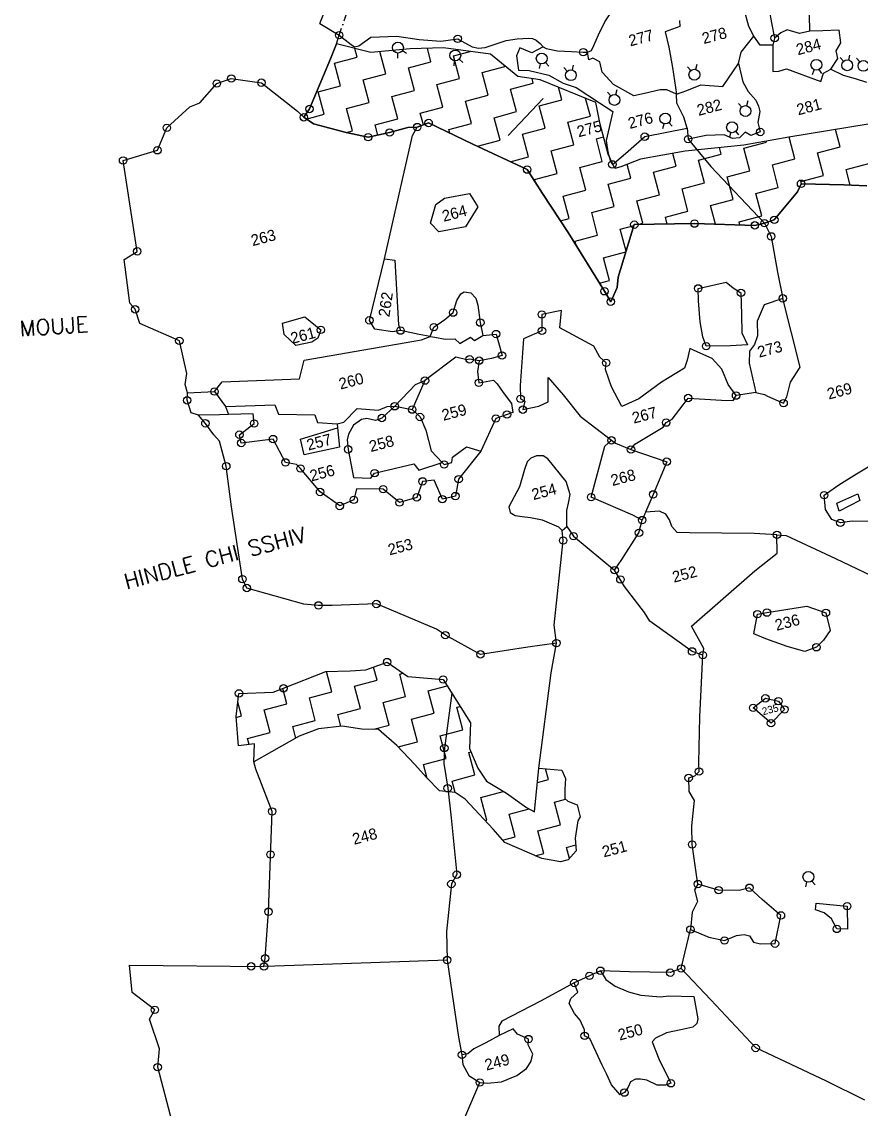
# Model space of a CAD drawing. Header units: metres. Extents: x 330937 to 336084, y 1797906 to 1802493.
# Drawn here: x 330937 to 332358, y 1799053 to 1800894 of the extents above; entities that cross this region are included whole.
import ezdxf
from ezdxf.enums import TextEntityAlignment as Align

# ---------------------------------------------------------------- set-up
doc = ezdxf.new("R2010")
doc.units = ezdxf.units.M
doc.header["$MEASUREMENT"] = 0
doc.linetypes.add('DASHDOT', pattern=[25.4, 12.7, -6.35, 0, -6.35])
for name, color, linetype in [('OFF', 1, 'Continuous'), ('POLY_HATCH', 12, 'Continuous'), ('POLY_PARCEL', 6, 'Continuous'), ('POLY_WATER', 4, 'Continuous'), ('SYM_ABADI', 1, 'Continuous'), ('SYM_ARROW', 1, 'Continuous'), ('TEXT_MAPOUT', 7, 'Continuous'), ('TEXT_PARCEL', 7, 'Continuous'), ('V_BOUND_LINE', 7, 'Continuous'), ('V_BOUND_STREAM_LINE', 7, 'DASHDOT')]:
    doc.layers.add(name, color=color, linetype=linetype)
doc.styles.get("Standard").update_dxf_attribs({"font": 'simplex.shx'})
doc.styles.add('TEXT_MAP', font='', dxfattribs={"height": 0.4})
doc.styles.get('TEXT_MAP').set_extended_font_data('Kruti Dev 050')

msp = doc.modelspace()

# ---------------------------------------------------------------- linework, layer by layer
for p, q in [((331573.6, 1800832.3), (331573.6, 1800840.7)), ((331588, 1800839.9), (331581.1, 1800844.7)), ((332337.7, 1800837.1), (332335.9, 1800828.9)), ((331668.5, 1800819.1), (331669.4, 1800827.4)), ((331683.6, 1800824.8), (331677.3, 1800830.4)), ((331813, 1800814.3), (331814.9, 1800822.5)), ((331828.7, 1800818.4), (331823, 1800824.6)), ((331870.1, 1800820.3), (331868.2, 1800812.1)), ((332063.4, 1800817.2), (332069.1, 1800811)), ((332079.1, 1800821.3), (332077.2, 1800813.1)), ((332322.1, 1800833), (332327.7, 1800826.8)), ((332349.5, 1800832), (332355.2, 1800825.8)), ((331854.4, 1800816.2), (331860.1, 1800810)), ((332274.9, 1800804.6), (332278.1, 1800812.4)), ((332291, 1800805.9), (332286.6, 1800813)), ((331928.2, 1800774.3), (331933.8, 1800768.1)), ((331943.8, 1800778.4), (331942, 1800770.2)), ((332149.9, 1800755.5), (332155.5, 1800749.3)), ((332165.5, 1800759.7), (332163.7, 1800751.5)), ((332022.1, 1800712.7), (332023.9, 1800720.9)), ((332037.7, 1800716.8), (332032.1, 1800723)), ((332135.1, 1800697.9), (332136.9, 1800706.1)), ((332150.7, 1800702.1), (332145.1, 1800708.3)), ((332263.7, 1799429), (332265.8, 1799437.1)), ((332279.5, 1799432.6), (332274, 1799439))]:
    msp.add_line(p, q)
for centre, radius in [((331474, 1800871), 6.28), ((332211.1, 1800866), 6.28), ((331573.5, 1800849.9), 9.19), ((331674.7, 1800864.9), 6.28), ((331670.5, 1800836.6), 9.19), ((331816.9, 1800831.4), 9.19), ((331887.2, 1800842.2), 6.28), ((332281.7, 1800820.8), 9.19), ((332333.9, 1800820), 9.19), ((332361.4, 1800819), 9.19), ((331291.5, 1800797.5), 6.28), ((331866.2, 1800803.2), 9.19), ((332075.2, 1800804.1), 9.19), ((331266.9, 1800789.2), 6.28), ((331342.5, 1800790.5), 6.28), ((331940, 1800761.3), 9.19), ((331423.8, 1800746), 6.28), ((332161.7, 1800742.5), 9.19), ((331414.2, 1800731.9), 6.28), ((331625.4, 1800722.3), 6.28), ((332025.9, 1800729.8), 9.19), ((332138.9, 1800715.1), 9.19), ((331182.3, 1800714.2), 6.28), ((331559.5, 1800706.1), 6.28), ((331606.2, 1800715.4), 6.28), ((332186.7, 1800707.1), 6.28), ((331523.2, 1800698.2), 6.28), ((331991.2, 1800699.2), 6.28), ((332064.6, 1800695), 6.28), ((331166.5, 1800676.1), 6.28), ((331108.3, 1800658.9), 6.28), ((331936.4, 1800652.2), 6.28), ((331792.2, 1800643.4), 6.28), ((332255.8, 1800619.5), 6.28), ((332194, 1800552.8), 6.28), ((332210.5, 1800558.3), 6.28), ((331973.6, 1800550.2), 6.28), ((332075.4, 1800552), 6.28), ((332177.6, 1800549), 6.28), ((332205.3, 1800530.3), 6.28), ((331132.3, 1800505), 6.28), ((332081.6, 1800442.3), 6.28), ((331923, 1800437.4), 6.28), ((332154.1, 1800434.8), 6.28), ((332224.8, 1800425.4), 6.28), ((331128.8, 1800406.9), 6.28), ((331933.7, 1800419.8), 6.28), ((331525.2, 1800388.2), 6.28), ((331666.9, 1800401.3), 6.28), ((331817.1, 1800398.1), 6.28), ((331443.1, 1800372), 6.28), ((331577.9, 1800370.8), 6.28), ((331634.4, 1800376.7), 6.28), ((331712.9, 1800384.4), 6.28), ((331817.3, 1800370.5), 6.28), ((331203.6, 1800353.6), 6.28), ((331739.6, 1800365), 6.28), ((332095.3, 1800344.4), 6.28), ((331694.8, 1800322.2), 6.28), ((331711, 1800319.9), 6.28), ((331749.7, 1800328.7), 6.28), ((331926, 1800316.3), 6.28), ((331619.3, 1800286.2), 6.28), ((331710.4, 1800282.5), 6.28), ((331263, 1800267.6), 6.28), ((332145.8, 1800260.8), 6.28), ((331216.9, 1800252.8), 6.28), ((331568.1, 1800242.7), 6.28), ((331781.1, 1800255.4), 6.28), ((332064.8, 1800256.7), 6.28), ((332226.2, 1800248.1), 6.28), ((331546.2, 1800222.8), 6.28), ((331597.6, 1800237.1), 6.28), ((331610.9, 1800224.6), 6.28), ((331739.1, 1800222), 6.28), ((331758.1, 1800228.8), 6.28), ((331784.9, 1800237), 6.28), ((331247.7, 1800213.8), 6.28), ((331330.2, 1800213.5), 6.28), ((332027.6, 1800215.1), 6.28), ((331305.2, 1800194.6), 6.28), ((331362.2, 1800187.2), 6.28), ((331934.9, 1800185.1), 6.28), ((331308.4, 1800180.5), 6.28), ((331489.2, 1800169.8), 6.28), ((331967.9, 1800169.6), 6.28), ((331383.2, 1800147.7), 6.28), ((332028.5, 1800148.9), 6.28), ((331283, 1800141.2), 6.28), ((331408.7, 1800137.4), 6.28), ((331534, 1800129.5), 6.28), ((331651.7, 1800144.2), 6.28), ((331615.2, 1800115.5), 6.28), ((331676.3, 1800119.2), 6.28), ((331441.7, 1800097.6), 6.28), ((331548.6, 1800102.4), 6.28), ((332005.4, 1800093.5), 6.28), ((332294.8, 1800092.2), 6.28), ((331475, 1800073.9), 6.28), ((331498.8, 1800084.2), 6.28), ((331576.1, 1800079.7), 6.28), ((331605.4, 1800088.5), 6.28), ((331648.7, 1800085.4), 6.28), ((331670.8, 1800090.7), 6.28), ((331900.6, 1800088.8), 6.28), ((331986.9, 1800050.1), 6.28), ((332322.3, 1800045.3), 6.28), ((331870.7, 1800022.8), 6.28), ((331981.5, 1800028.4), 6.28), ((332215, 1800025), 6.28), ((331853.1, 1800015.4), 6.28), ((331940.3, 1799965.3), 6.28), ((331310.3, 1799950), 6.28), ((331950, 1799949.4), 6.28), ((331317.8, 1799935), 6.28), ((331537.1, 1799908), 6.28), ((331439, 1799905.6), 6.28), ((332181.9, 1799890.7), 6.28), ((332198, 1799893.4), 6.28), ((332297.9, 1799892.9), 6.28), ((331653.8, 1799855.1), 6.28), ((331841.7, 1799841.8), 6.28), ((332281.7, 1799834.7), 6.28), ((331713.3, 1799822.7), 6.28), ((332071.3, 1799827.7), 6.28), ((332089.6, 1799821.3), 6.28), ((331555.2, 1799809.7), 6.28), ((331650.1, 1799780.1), 6.28), ((331379.8, 1799765.2), 6.28), ((331304.5, 1799756.6), 6.28), ((332195.4, 1799748.3), 6.28), ((332217.4, 1799743.4), 6.28), ((332174.8, 1799732.1), 6.28), ((332227.7, 1799729.5), 6.28), ((332204.9, 1799706.1), 6.28), ((331652.1, 1799664), 6.28), ((332065.6, 1799613.5), 6.28), ((332083.1, 1799624.3), 6.28), ((331657.7, 1799596), 6.28), ((331360.6, 1799556.8), 6.28), ((332071.5, 1799500.8), 6.28), ((331357.9, 1799483.9), 6.28), ((331673, 1799449.8), 6.28), ((332268.1, 1799446), 9.19), ((331663.9, 1799434), 6.28), ((332081.2, 1799433.8), 6.28), ((332116.3, 1799423.5), 6.28), ((332168.6, 1799427.6), 6.28), ((332333.9, 1799396.5), 6.28), ((331354.4, 1799387), 6.28), ((332221.7, 1799380.8), 6.28), ((332068.5, 1799356.8), 6.28), ((332316.4, 1799357.9), 6.28), ((332126.1, 1799338.2), 6.28), ((332211.7, 1799333), 6.28), ((331348.9, 1799308.1), 6.28), ((331656.8, 1799305.2), 6.28), ((331325.2, 1799294.5), 6.28), ((331346.8, 1799294.3), 6.28), ((331916.2, 1799287.1), 6.28), ((332034.4, 1799283.9), 6.28), ((332052.8, 1799291), 6.28), ((331872, 1799266.4), 6.28), ((331897.6, 1799278.5), 6.28), ((331162, 1799220.9), 6.28), ((331889.5, 1799176.8), 6.28), ((331794.4, 1799171.4), 6.28), ((332179, 1799156.3), 6.28), ((331681.9, 1799144.6), 6.28), ((331166.9, 1799123.9), 6.28), ((331712, 1799097.8), 6.28), ((331956.8, 1799080.8), 6.28), ((332035.5, 1799096.6), 6.28)]:
    msp.add_circle(centre, radius)
at = {"layer": 'OFF'}
msp.add_line((331441.6, 1800890.7), (331482.3, 1800994.5), dxfattribs=at)
at = {"layer": 'POLY_HATCH'}
for p, q in [((331469.7, 1800856.2), (331459.3, 1800831.2)), ((331527.8, 1800841.8), (331469.7, 1800856.2)), ((331594.2, 1800848.1), (331527.8, 1800841.8)), ((331650.5, 1800849.4), (331594.2, 1800848.1)), ((331730.4, 1800838.8), (331650.5, 1800849.4)), ((331776.7, 1800801.2), (331730.4, 1800838.8)), ((331459.3, 1800831.2), (331423.8, 1800746)), ((331814.5, 1800795.4), (331776.7, 1800801.2)), ((331908.6, 1800756.8), (331814.5, 1800795.4)), ((331423.8, 1800746), (331414.2, 1800731.9)), ((331916, 1800720.3), (331908.6, 1800756.8)), ((331414.2, 1800731.9), (331430.5, 1800720.7)), ((331430.5, 1800720.7), (331485.7, 1800706.3)), ((331485.7, 1800706.3), (331523.2, 1800698.2)), ((331523.2, 1800698.2), (331559.5, 1800706.1)), ((331559.5, 1800706.1), (331590.2, 1800714.8)), ((331590.2, 1800714.8), (331606.2, 1800715.4)), ((331606.2, 1800715.4), (331625.4, 1800722.3)), ((331625.4, 1800722.3), (331700.5, 1800686.2)), ((331929.4, 1800669.5), (331916, 1800720.3)), ((332369.5, 1800720.3), (332234.8, 1800698.2)), ((332234.8, 1800698.2), (332158.9, 1800684.9)), ((331700.5, 1800686.2), (331792.2, 1800643.4)), ((331940.4, 1800645.2), (331929.4, 1800669.5)), ((332059.6, 1800674.5), (331983.8, 1800661.2)), ((332158.9, 1800684.9), (332059.6, 1800674.5)), ((331983.8, 1800661.2), (331951, 1800648)), ((331792.2, 1800643.4), (331818, 1800603.1)), ((331951, 1800648), (331940.4, 1800645.2)), ((332249.8, 1800605.9), (332255.8, 1800619.5)), ((332255.8, 1800619.5), (332328.3, 1800617.7)), ((332328.3, 1800617.7), (332367.1, 1800616)), ((331818, 1800603.1), (331861.9, 1800536.9)), ((332210.5, 1800558.3), (332249.8, 1800605.9)), ((331946.1, 1800461.5), (331973.6, 1800550.2)), ((331973.6, 1800550.2), (332075.4, 1800552)), ((332075.4, 1800552), (332177.6, 1800549)), ((332177.6, 1800549), (332194, 1800552.8)), ((332194, 1800552.8), (332210.5, 1800558.3)), ((331861.9, 1800536.9), (331923, 1800437.4)), ((331944.8, 1800443.7), (331946.1, 1800461.5)), ((331923, 1800437.4), (331933.7, 1800419.8)), ((331933.7, 1800419.8), (331944.8, 1800443.7)), ((331519, 1799796.4), (331555.2, 1799809.7)), ((331555.2, 1799809.7), (331590.1, 1799785)), ((331379.8, 1799765.2), (331451.7, 1799793.7)), ((331451.7, 1799793.7), (331492.9, 1799795.1)), ((331492.9, 1799795.1), (331519, 1799796.4)), ((331590.1, 1799785), (331650.1, 1799780.1)), ((331650.1, 1799780.1), (331696.6, 1799706.7)), ((331299.7, 1799717.6), (331304.5, 1799756.6)), ((331304.5, 1799756.6), (331362.6, 1799758.8)), ((331362.6, 1799758.8), (331379.8, 1799765.2)), ((331303.5, 1799667.6), (331299.7, 1799717.6)), ((331438.9, 1799696.6), (331406.5, 1799684.1)), ((331479.4, 1799701.4), (331438.9, 1799696.6)), ((331512.6, 1799696.3), (331479.4, 1799701.4)), ((331540.6, 1799695.7), (331512.6, 1799696.3)), ((331571.7, 1799668.2), (331540.6, 1799695.7)), ((331696.6, 1799706.7), (331694.9, 1799663.3)), ((331406.5, 1799684.1), (331359.7, 1799657.8)), ((331330.9, 1799671), (331303.5, 1799667.6)), ((331329.6, 1799640.5), (331330.9, 1799671)), ((331359.7, 1799657.8), (331329.6, 1799640.5)), ((331602, 1799636.5), (331571.7, 1799668.2)), ((331694.9, 1799663.3), (331709, 1799630.3)), ((331621.9, 1799614), (331602, 1799636.5)), ((331709, 1799630.3), (331723.6, 1799608.2)), ((331804.7, 1799556.4), (331812.1, 1799629.8)), ((331812.1, 1799629.8), (331851.1, 1799626.9)), ((331851.1, 1799626.9), (331856.9, 1799612.6)), ((331643.6, 1799591.9), (331621.9, 1799614)), ((331723.6, 1799608.2), (331757, 1799587.7)), ((331856.9, 1799612.6), (331855.8, 1799594.4)), ((331670.2, 1799589), (331643.6, 1799591.9)), ((331687.2, 1799577.6), (331670.2, 1799589)), ((331757, 1799587.7), (331790.9, 1799563.2)), ((331855.8, 1799594.4), (331856, 1799578.6)), ((331734.5, 1799526.6), (331687.2, 1799577.6)), ((331856, 1799578.6), (331861.2, 1799574)), ((331861.2, 1799574), (331876.6, 1799568.1)), ((331876.6, 1799568.1), (331882, 1799547.7)), ((331790.9, 1799563.2), (331804.7, 1799556.4)), ((331882, 1799547.7), (331877.9, 1799540.7)), ((331877.9, 1799540.7), (331873.7, 1799511.7)), ((331754.4, 1799504), (331734.5, 1799526.6)), ((331873.7, 1799511.7), (331875.3, 1799490.3)), ((331817.2, 1799477), (331754.4, 1799504)), ((331848.6, 1799471.3), (331817.2, 1799477)), ((331861.6, 1799474.8), (331848.6, 1799471.3)), ((331875.3, 1799490.3), (331861.6, 1799474.8))]:
    msp.add_line(p, q, dxfattribs=at)
at = {"layer": 'POLY_HATCH', "linetype": 'Continuous'}
for p, q in [((331504.6, 1800833.7), (331500.7, 1800848.5)), ((331552.9, 1800805.6), (331543, 1800843.2)), ((331629.4, 1800825.8), (331623.3, 1800848.7)), ((331667.6, 1800835.9), (331695.9, 1800843.4)), ((331677.7, 1800797.7), (331667.6, 1800835.9)), ((331466.4, 1800823.5), (331504.6, 1800833.7)), ((331476.5, 1800785.3), (331466.4, 1800823.5)), ((331591.2, 1800815.7), (331629.4, 1800825.8)), ((331715.9, 1800807.8), (331754.2, 1800817.9)), ((331754.2, 1800817.9), (331753.6, 1800819.9)), ((331514.7, 1800795.4), (331552.9, 1800805.6)), ((331601.3, 1800777.4), (331591.2, 1800815.7)), ((331726.1, 1800769.6), (331715.9, 1800807.8)), ((331438.3, 1800775.2), (331476.5, 1800785.3)), ((331524.8, 1800757.2), (331514.7, 1800795.4)), ((331639.5, 1800787.6), (331677.7, 1800797.7)), ((331649.6, 1800749.3), (331639.5, 1800787.6)), ((331764.3, 1800779.7), (331802.5, 1800789.8)), ((331774.4, 1800741.5), (331764.3, 1800779.7)), ((331802.5, 1800789.8), (331800.5, 1800797.5)), ((331850.8, 1800761.7), (331845.3, 1800782.8)), ((331448.4, 1800737), (331438.3, 1800775.2)), ((331563.1, 1800767.3), (331601.3, 1800777.4)), ((331573.2, 1800729.1), (331563.1, 1800767.3)), ((331687.8, 1800759.5), (331726.1, 1800769.6)), ((331812.6, 1800751.6), (331850.8, 1800761.7)), ((331899.2, 1800733.6), (331891.1, 1800764)), ((331486.6, 1800747.1), (331524.8, 1800757.2)), ((331496.7, 1800708.9), (331486.6, 1800747.1)), ((331611.4, 1800739.2), (331649.6, 1800749.3)), ((331698, 1800721.2), (331687.8, 1800759.5)), ((331822.7, 1800713.4), (331812.6, 1800751.6)), ((331418.3, 1800729), (331448.4, 1800737)), ((331535, 1800719), (331573.2, 1800729.1)), ((331616.7, 1800719.2), (331611.4, 1800739.2)), ((331736.2, 1800731.3), (331774.4, 1800741.5)), ((331746.3, 1800693.1), (331736.2, 1800731.3)), ((331861, 1800723.5), (331899.2, 1800733.6)), ((331486.4, 1800706.1), (331496.7, 1800708.9)), ((331539.5, 1800701.8), (331535, 1800719)), ((331659.7, 1800711.1), (331698, 1800721.2)), ((331661.3, 1800705), (331659.7, 1800711.1)), ((331784.5, 1800703.2), (331822.7, 1800713.4)), ((331871.1, 1800685.2), (331861, 1800723.5)), ((332321.8, 1800681.8), (332314.1, 1800711.2)), ((331708.1, 1800683), (331746.3, 1800693.1)), ((331794.6, 1800665), (331784.5, 1800703.2)), ((331909.3, 1800695.4), (331921.7, 1800698.6)), ((331919.4, 1800657.1), (331909.3, 1800695.4)), ((332158.8, 1800679.6), (332197.1, 1800689.7)), ((332197.1, 1800689.7), (332196.6, 1800691.5)), ((332245.4, 1800661.6), (332235.7, 1800698.4)), ((331708.2, 1800682.6), (331708.1, 1800683)), ((331832.8, 1800675.1), (331871.1, 1800685.2)), ((331843, 1800636.9), (331832.8, 1800675.1)), ((332044.2, 1800649.3), (332038.5, 1800670.8)), ((332082.4, 1800659.4), (332120.6, 1800669.5)), ((332120.6, 1800669.5), (332117.7, 1800680.6)), ((332169, 1800641.4), (332158.8, 1800679.6)), ((332283.6, 1800671.7), (332321.8, 1800681.8)), ((332293.7, 1800633.5), (332283.6, 1800671.7)), ((331763.5, 1800656.8), (331794.6, 1800665)), ((331881.2, 1800647), (331919.4, 1800657.1)), ((331967.7, 1800629), (331961.6, 1800652.3)), ((332092.5, 1800621.2), (332082.4, 1800659.4)), ((332207.2, 1800651.5), (332245.4, 1800661.6)), ((332217.3, 1800613.3), (332207.2, 1800651.5)), ((332332, 1800643.6), (332370.2, 1800653.7)), ((331804.7, 1800626.8), (331843, 1800636.9)), ((331891.3, 1800608.8), (331881.2, 1800647)), ((332006, 1800639.1), (332044.2, 1800649.3)), ((332016.1, 1800600.9), (332006, 1800639.1)), ((332130.7, 1800631.3), (332169, 1800641.4)), ((332255.5, 1800623.4), (332293.7, 1800633.5)), ((332339, 1800617.2), (332332, 1800643.6)), ((331806.1, 1800621.8), (331804.7, 1800626.8)), ((331929.5, 1800618.9), (331967.7, 1800629)), ((331939.6, 1800580.7), (331929.5, 1800618.9)), ((332054.3, 1800611), (332092.5, 1800621.2)), ((332140.9, 1800593), (332130.7, 1800631.3)), ((332256.6, 1800619.4), (332255.5, 1800623.4)), ((331853.1, 1800598.7), (331891.3, 1800608.8)), ((331863.2, 1800560.5), (331853.1, 1800598.7)), ((331977.9, 1800590.8), (332016.1, 1800600.9)), ((332064.4, 1800572.8), (332054.3, 1800611)), ((332179.1, 1800603.2), (332217.3, 1800613.3)), ((332189.2, 1800564.9), (332179.1, 1800603.2)), ((331901.4, 1800570.6), (331939.6, 1800580.7)), ((331988, 1800552.6), (331977.9, 1800590.8)), ((332102.6, 1800582.9), (332140.9, 1800593)), ((332111.1, 1800550.9), (332102.6, 1800582.9)), ((331848.8, 1800556.7), (331863.2, 1800560.5)), ((331911.5, 1800532.4), (331901.4, 1800570.6)), ((332026.2, 1800562.7), (332064.4, 1800572.8)), ((332029.2, 1800551.2), (332026.2, 1800562.7)), ((332151, 1800554.8), (332189.2, 1800564.9)), ((331949.7, 1800542.5), (331973.1, 1800548.6)), ((331959.6, 1800505.2), (331949.7, 1800542.5)), ((331979.4, 1800550.3), (331988, 1800552.6)), ((332152.3, 1800549.8), (332151, 1800554.8)), ((331873.3, 1800522.2), (331911.5, 1800532.4)), ((331875.1, 1800515.4), (331873.3, 1800522.2)), ((331921.6, 1800494.1), (331959.3, 1800504.1)), ((331931.8, 1800455.9), (331921.6, 1800494.1)), ((331914.5, 1800451.3), (331931.8, 1800455.9)), ((331461.8, 1799759), (331452.6, 1799793.7)), ((331538.3, 1799779.2), (331532.4, 1799801.3)), ((331576.5, 1799789.3), (331581.9, 1799790.8)), ((331586.6, 1799751.1), (331576.5, 1799789.3)), ((331500, 1799769.1), (331538.3, 1799779.2)), ((331510.1, 1799730.9), (331500, 1799769.1)), ((331624.8, 1799761.2), (331656.7, 1799769.7)), ((331385.4, 1799738.8), (331378.5, 1799764.7)), ((331423.6, 1799748.9), (331461.8, 1799759)), ((331433.7, 1799710.7), (331423.6, 1799748.9)), ((331548.4, 1799741), (331586.6, 1799751.1)), ((331634.9, 1799723), (331624.8, 1799761.2)), ((331308.9, 1799718.5), (331302.7, 1799742)), ((331347.1, 1799728.7), (331385.4, 1799738.8)), ((331471.9, 1799720.8), (331510.1, 1799730.9)), ((331558.5, 1799702.8), (331548.4, 1799741)), ((331673.1, 1799733.1), (331678.9, 1799734.6)), ((331683.3, 1799694.9), (331673.1, 1799733.1)), ((331299.8, 1799716.1), (331308.9, 1799718.5)), ((331357.3, 1799690.4), (331347.1, 1799728.7)), ((331477.1, 1799701.1), (331471.9, 1799720.8)), ((331596.7, 1799712.9), (331634.9, 1799723)), ((331606.8, 1799674.7), (331596.7, 1799712.9)), ((331395.5, 1799700.5), (331433.7, 1799710.7)), ((331400.7, 1799680.8), (331395.5, 1799700.5)), ((331532.4, 1799695.9), (331558.5, 1799702.8)), ((331645, 1799684.8), (331683.3, 1799694.9)), ((331319, 1799680.3), (331357.3, 1799690.4)), ((331321.8, 1799669.9), (331319, 1799680.3)), ((331655.2, 1799646.6), (331645, 1799684.8)), ((331573.9, 1799666), (331606.8, 1799674.7)), ((331693.4, 1799656.7), (331697.3, 1799657.7)), ((331703.5, 1799618.5), (331693.4, 1799656.7)), ((331616.9, 1799636.5), (331655.2, 1799646.6)), ((331623.2, 1799612.6), (331616.9, 1799636.5)), ((331828.3, 1799610.6), (331823.4, 1799629)), ((331665.3, 1799608.3), (331703.5, 1799618.5)), ((331670.4, 1799588.9), (331665.3, 1799608.3)), ((331809.6, 1799605.7), (331828.3, 1799610.6)), ((331713.6, 1799580.2), (331751.8, 1799590.4)), ((331751.8, 1799590.4), (331751.7, 1799590.9)), ((331723.7, 1799542), (331713.6, 1799580.2)), ((331838.4, 1799572.4), (331857.3, 1799577.4)), ((331848.5, 1799534.1), (331838.4, 1799572.4)), ((331761.9, 1799552.1), (331795.5, 1799561)), ((331772.1, 1799513.9), (331761.9, 1799552.1)), ((331720.9, 1799541.3), (331723.7, 1799542)), ((331810.3, 1799524), (331848.5, 1799534.1)), ((331750.7, 1799508.2), (331772.1, 1799513.9)), ((331820.4, 1799485.8), (331810.3, 1799524)), ((331858.6, 1799495.9), (331874.6, 1799500.1)), ((331863.6, 1799477.1), (331858.6, 1799495.9)), ((331805.7, 1799481.9), (331820.4, 1799485.8))]:
    msp.add_line(p, q, dxfattribs=at)
at = {"layer": 'POLY_PARCEL'}
for p, q in [((332197.3, 1800939.2), (332205.6, 1800891.8)), ((332167.3, 1800885.9), (332160.3, 1800912.7)), ((332050, 1800896), (332050.6, 1800885.7)), ((332205.6, 1800891.8), (332211.1, 1800866)), ((332270.9, 1800877.7), (332269.9, 1800905.3)), ((332050.6, 1800885.7), (332025.8, 1800876.4)), ((332025.8, 1800876.4), (332031.9, 1800850.7)), ((332175.9, 1800869.3), (332167.3, 1800885.9)), ((332221.3, 1800875), (332211.1, 1800866)), ((332232.5, 1800880.1), (332221.3, 1800875)), ((332253.1, 1800873.7), (332232.5, 1800880.1)), ((332270.9, 1800877.7), (332253.1, 1800873.7)), ((332292.4, 1800878.5), (332270.9, 1800877.7)), ((332320.1, 1800879.5), (332292.4, 1800878.5)), ((332323, 1800857.9), (332320.1, 1800879.5)), ((332154.5, 1800842), (332175.9, 1800869.3)), ((332186.3, 1800853.9), (332175.9, 1800869.3)), ((332207.9, 1800854), (332186.3, 1800853.9)), ((332211.1, 1800866), (332207.9, 1800854)), ((332207.9, 1800854), (332207.9, 1800809.3)), ((332315.3, 1800844.7), (332323, 1800857.9)), ((331780, 1800849.3), (331774, 1800836.2)), ((331774, 1800836.2), (331777.8, 1800812)), ((331800.1, 1800841), (331780, 1800849.3)), ((331819.5, 1800851.2), (331800.1, 1800841)), ((331896.5, 1800829.4), (331894.6, 1800842)), ((332031.9, 1800850.7), (332038.2, 1800816.1)), ((332149.7, 1800823.2), (332154.5, 1800842)), ((332318.1, 1800831.5), (332315.3, 1800844.7)), ((331903.6, 1800832.3), (331896.5, 1800829.4)), ((331915.1, 1800825.6), (331903.6, 1800832.3)), ((331919.3, 1800808.2), (331915.1, 1800825.6)), ((332123.6, 1800784.2), (332149.7, 1800823.2)), ((332149.7, 1800823.2), (332157.1, 1800792)), ((332306.1, 1800813.6), (332318.1, 1800831.5)), ((331777.8, 1800812), (331795.9, 1800811.1)), ((331795.9, 1800811.1), (331828.9, 1800803.5)), ((331828.9, 1800803.5), (331853.1, 1800789.5)), ((331938.4, 1800787.5), (331919.3, 1800808.2)), ((332038.2, 1800816.1), (332045.1, 1800771.2)), ((332207.9, 1800809.3), (332218.2, 1800809.9)), ((332218.2, 1800809.9), (332231.1, 1800814.1)), ((332231.1, 1800814.1), (332289.3, 1800792.4)), ((332289.3, 1800792.4), (332293.8, 1800806.9)), ((332293.8, 1800806.9), (332306.1, 1800813.6)), ((332306.1, 1800813.6), (332327.2, 1800803.1)), ((332327.2, 1800803.1), (332347.6, 1800797.8)), ((331853.1, 1800789.5), (331875, 1800782.2)), ((331875, 1800782.2), (331914.9, 1800756.5)), ((331972.9, 1800768.3), (331938.4, 1800787.5)), ((332062.5, 1800777.1), (332085.9, 1800786.8)), ((332085.9, 1800786.8), (332123.6, 1800784.2)), ((332157.1, 1800792), (332166, 1800775.6)), ((332347.6, 1800797.8), (332366.6, 1800791.5)), ((331990.8, 1800772), (331972.9, 1800768.3)), ((332017.4, 1800778.6), (331990.8, 1800772)), ((332028.5, 1800778.3), (332017.4, 1800778.6)), ((332045.1, 1800771.2), (332028.5, 1800778.3)), ((332045.1, 1800771.2), (332062.5, 1800777.1)), ((332045.4, 1800756.1), (332045.1, 1800771.2)), ((332166, 1800775.6), (332179, 1800760.9)), ((331914.9, 1800756.5), (331937.4, 1800741.6)), ((332057.1, 1800731.9), (332045.4, 1800756.1)), ((332179, 1800760.9), (332183.5, 1800751)), ((332183.5, 1800751), (332185.9, 1800741.9)), ((331430.5, 1800720.7), (331414.2, 1800731.9)), ((331937.4, 1800741.6), (331926.2, 1800692.5)), ((332063, 1800713.5), (332057.1, 1800731.9)), ((332185.9, 1800741.9), (332182.5, 1800722.9)), ((331485.7, 1800706.3), (331430.5, 1800720.7)), ((331523.2, 1800698.2), (331485.7, 1800706.3)), ((331559.5, 1800706.1), (331523.2, 1800698.2)), ((331590.2, 1800714.8), (331559.5, 1800706.1)), ((331606.2, 1800715.4), (331590.2, 1800714.8)), ((331598.2, 1800701), (331606.2, 1800715.4)), ((331625.4, 1800722.3), (331606.2, 1800715.4)), ((331700.5, 1800686.2), (331625.4, 1800722.3)), ((331991.2, 1800699.2), (332063, 1800713.5)), ((332063, 1800713.5), (332064.6, 1800695)), ((332161.4, 1800706.9), (332151.7, 1800697.2)), ((332170.8, 1800701), (332161.4, 1800706.9)), ((332186.7, 1800707.1), (332170.8, 1800701)), ((332182.5, 1800722.9), (332186.7, 1800707.1)), ((331550.9, 1800492.4), (331598.2, 1800701)), ((331926.2, 1800692.5), (331928.6, 1800673.7)), ((331958.8, 1800670.7), (331991.2, 1800699.2)), ((332095.4, 1800701.1), (332064.6, 1800695)), ((332064.6, 1800695), (332103.2, 1800648.7)), ((332125.7, 1800702), (332095.4, 1800701.1)), ((332139.6, 1800696), (332125.7, 1800702)), ((332151.7, 1800697.2), (332139.6, 1800696)), ((331792.2, 1800643.4), (331700.5, 1800686.2)), ((331928.6, 1800673.7), (331933, 1800657.1)), ((331936.4, 1800652.2), (331958.8, 1800670.7)), ((331933, 1800657.1), (331936.4, 1800652.2)), ((331818, 1800603.1), (331792.2, 1800643.4)), ((332103.2, 1800648.7), (332194, 1800552.8)), ((332255.8, 1800619.5), (332249.8, 1800605.9)), ((332328.3, 1800617.7), (332255.8, 1800619.5)), ((332367.1, 1800616), (332328.3, 1800617.7)), ((331652.4, 1800595.1), (331694.8, 1800603.2)), ((331694.8, 1800603.2), (331708.8, 1800580.1)), ((331861.9, 1800536.9), (331818, 1800603.1)), ((332249.8, 1800605.9), (332210.5, 1800558.3)), ((331628.8, 1800552.8), (331637.5, 1800584.4)), ((331637.5, 1800584.4), (331652.4, 1800595.1)), ((331708.8, 1800580.1), (331687.8, 1800546.5)), ((331643, 1800538.3), (331628.8, 1800552.8)), ((331687.8, 1800546.5), (331643, 1800538.3)), ((331973.6, 1800550.2), (331946.1, 1800461.5)), ((332075.4, 1800552), (331973.6, 1800550.2)), ((332177.6, 1800549), (332075.4, 1800552)), ((332194, 1800552.8), (332177.6, 1800549)), ((332210.5, 1800558.3), (332194, 1800552.8)), ((332194, 1800552.8), (332205.3, 1800530.3)), ((331923, 1800437.4), (331861.9, 1800536.9)), ((332205.3, 1800530.3), (332216.1, 1800469.7)), ((331525.2, 1800388.2), (331550.9, 1800492.4)), ((331550.9, 1800492.4), (331568.3, 1800490)), ((331568.3, 1800490), (331574.3, 1800380.5)), ((332216.1, 1800469.7), (332224.8, 1800425.4)), ((331946.1, 1800461.5), (331944.8, 1800443.7)), ((332081.6, 1800442.3), (332129.2, 1800452.7)), ((332129.2, 1800452.7), (332141, 1800443.1)), ((331673, 1800421.9), (331680.1, 1800432.8)), ((331680.1, 1800432.8), (331685.7, 1800436.2)), ((331685.7, 1800436.2), (331697.1, 1800434.8)), ((331697.1, 1800434.8), (331705.6, 1800425.5)), ((331933.7, 1800419.8), (331923, 1800437.4)), ((331944.8, 1800443.7), (331933.7, 1800419.8)), ((332082.3, 1800421.5), (332081.6, 1800442.3)), ((332141, 1800443.1), (332154.1, 1800434.8)), ((332154.1, 1800434.8), (332155.1, 1800397.9)), ((331666.9, 1800401.3), (331673, 1800421.9)), ((331705.6, 1800425.5), (331708.6, 1800413.8)), ((331708.6, 1800413.8), (331712.9, 1800384.4)), ((332085.3, 1800385.5), (332082.3, 1800421.5)), ((332193.4, 1800414.2), (332181.3, 1800386.8)), ((332224.8, 1800425.4), (332193.4, 1800414.2)), ((332254.5, 1800309.2), (332224.8, 1800425.4)), ((331378.4, 1800383.6), (331416.1, 1800393.9)), ((331416.1, 1800393.9), (331443.1, 1800372)), ((331653, 1800389.6), (331666.9, 1800401.3)), ((331850.2, 1800404.8), (331817.1, 1800398.1)), ((331817.1, 1800398.1), (331817.3, 1800370.5)), ((331847.7, 1800375.5), (331850.2, 1800404.8)), ((332155.1, 1800397.9), (332155.5, 1800366.9)), ((331381.2, 1800364.3), (331378.4, 1800383.6)), ((331534.7, 1800373.2), (331525.2, 1800388.2)), ((331574.3, 1800380.5), (331577.9, 1800370.8)), ((331627.9, 1800360.6), (331634.4, 1800376.7)), ((331634.4, 1800376.7), (331653, 1800389.6)), ((331712.9, 1800384.4), (331717.2, 1800362.6)), ((331905.2, 1800344.6), (331847.7, 1800375.5)), ((332089.3, 1800360.4), (332085.3, 1800385.5)), ((332181.3, 1800386.8), (332182, 1800361.7)), ((331400.7, 1800345.4), (331381.2, 1800364.3)), ((331438.1, 1800357.9), (331428, 1800351.2)), ((331443.1, 1800372), (331438.1, 1800357.9)), ((331564.2, 1800368.9), (331534.7, 1800373.2)), ((331577.9, 1800370.8), (331564.2, 1800368.9)), ((331609.4, 1800364.1), (331577.9, 1800370.8)), ((331627.9, 1800360.6), (331609.4, 1800364.1)), ((331613.4, 1800355.2), (331627.9, 1800360.6)), ((331627.9, 1800360.6), (331636.1, 1800359.7)), ((331636.1, 1800359.7), (331653.4, 1800356.1)), ((331653.4, 1800356.1), (331669.8, 1800356.9)), ((331669.8, 1800356.9), (331678.1, 1800349)), ((331678.1, 1800349), (331696.1, 1800359.9)), ((331696.1, 1800359.9), (331703.3, 1800353.8)), ((331703.3, 1800353.8), (331717.2, 1800362.6)), ((331717.2, 1800362.6), (331739.6, 1800365)), ((331739.6, 1800365), (331749.7, 1800328.7)), ((331785.9, 1800357.1), (331780.3, 1800277.7)), ((331817.3, 1800370.5), (331785.9, 1800357.1)), ((332095.3, 1800344.4), (332089.3, 1800360.4)), ((332155.5, 1800366.9), (332165.3, 1800346.5)), ((332182, 1800361.7), (332176.7, 1800347.1)), ((331428, 1800351.2), (331400.7, 1800345.4)), ((331415, 1800320.6), (331613.4, 1800355.2)), ((331915.3, 1800325.7), (331905.2, 1800344.6)), ((332067.3, 1800340.4), (332063.2, 1800320.9)), ((332085.9, 1800332), (332067.3, 1800340.4)), ((332136.2, 1800345.2), (332095.3, 1800344.4)), ((332165.3, 1800346.5), (332136.2, 1800345.2)), ((332165.3, 1800346.5), (332165.3, 1800346.5)), ((332176.7, 1800347.1), (332168.6, 1800335.9)), ((331407, 1800289.3), (331415, 1800320.6)), ((331671.3, 1800325.9), (331619.3, 1800286.2)), ((331690, 1800321.4), (331671.3, 1800325.9)), ((331694.8, 1800322.2), (331690, 1800321.4)), ((331711, 1800319.9), (331694.8, 1800322.2)), ((331711, 1800319.9), (331708.1, 1800301.7)), ((331732, 1800323.5), (331711, 1800319.9)), ((331749.7, 1800328.7), (331732, 1800323.5)), ((331926, 1800316.3), (331915.3, 1800325.7)), ((332063.2, 1800320.9), (332058.6, 1800307.3)), ((332105.5, 1800323.8), (332085.9, 1800332)), ((332121.6, 1800305.6), (332105.5, 1800323.8)), ((332168.6, 1800335.9), (332167.9, 1800315.5)), ((331708.1, 1800301.7), (331710.4, 1800282.5)), ((331924.9, 1800304.7), (331926, 1800316.3)), ((331934.7, 1800275.6), (331924.9, 1800304.7)), ((332058.6, 1800307.3), (332019.7, 1800283.7)), ((332132.5, 1800279.8), (332121.6, 1800305.6)), ((332167.9, 1800315.5), (332179, 1800265.9)), ((332238, 1800283.6), (332254.5, 1800309.2)), ((331263, 1800267.6), (331275.8, 1800284.2)), ((331275.8, 1800284.2), (331407, 1800289.3)), ((331619.3, 1800286.2), (331597.6, 1800237.1)), ((331603, 1800279.4), (331619.3, 1800286.2)), ((331710.4, 1800282.5), (331735.1, 1800286.8)), ((331735.1, 1800286.8), (331741.7, 1800280.9)), ((331827.5, 1800250.3), (331828, 1800291.4)), ((331828, 1800291.4), (331853.1, 1800262.2)), ((332019.7, 1800283.7), (331981.1, 1800255.1)), ((332231.5, 1800258.6), (332238, 1800283.6)), ((331217.2, 1800265.3), (331263, 1800267.6)), ((331263, 1800267.6), (331281.5, 1800242.3)), ((331568.1, 1800242.7), (331603, 1800279.4)), ((331741.7, 1800280.9), (331751.7, 1800265.9)), ((331751.7, 1800265.9), (331766, 1800247.2)), ((331780.3, 1800277.7), (331781.1, 1800255.4)), ((331952.7, 1800242.4), (331934.7, 1800275.6)), ((332145.8, 1800260.8), (332132.5, 1800279.8)), ((332179, 1800265.9), (332145.8, 1800260.8)), ((332179, 1800265.9), (332194, 1800262.8)), ((331766, 1800247.2), (331768.2, 1800232.4)), ((331781.1, 1800255.4), (331788.3, 1800251.2)), ((331788.3, 1800251.2), (331784.9, 1800237)), ((331812, 1800243.1), (331827.5, 1800250.3)), ((331853.1, 1800262.2), (331882.2, 1800225.8)), ((331981.1, 1800255.1), (331952.7, 1800242.4)), ((332056.5, 1800245.3), (332064.8, 1800256.7)), ((332064.8, 1800256.7), (332121.1, 1800253.2)), ((332121.1, 1800253.2), (332140.9, 1800252.3)), ((332140.9, 1800252.3), (332145.8, 1800260.8)), ((332194, 1800262.8), (332198.8, 1800260.1)), ((332198.8, 1800260.1), (332226.2, 1800248.1)), ((332226.2, 1800248.1), (332231.5, 1800258.6)), ((331271.4, 1800228.2), (331236, 1800227.7)), ((331286.8, 1800228.6), (331271.4, 1800228.2)), ((331281.5, 1800242.3), (331365.4, 1800245.3)), ((331281.5, 1800242.3), (331286.8, 1800228.6)), ((331328.4, 1800230), (331286.8, 1800228.6)), ((331330.2, 1800213.5), (331328.4, 1800230)), ((331365.4, 1800245.3), (331371.6, 1800229.4)), ((331371.6, 1800229.4), (331433, 1800228.1)), ((331433, 1800228.1), (331437.4, 1800215.3)), ((331481.9, 1800215.8), (331504.3, 1800239.2)), ((331504.3, 1800239.2), (331540.8, 1800236.2)), ((331540.8, 1800236.2), (331555.1, 1800242.6)), ((331568.1, 1800242.7), (331546.2, 1800222.8)), ((331555.1, 1800242.6), (331568.1, 1800242.7)), ((331568.1, 1800242.7), (331597.6, 1800237.1)), ((331597.6, 1800237.1), (331610.9, 1800224.6)), ((331768.2, 1800232.4), (331739.1, 1800222)), ((331784.9, 1800237), (331812, 1800243.1)), ((332037.4, 1800220.8), (332056.5, 1800245.3)), ((331305.2, 1800194.6), (331330.2, 1800213.5)), ((331437.4, 1800215.3), (331470.5, 1800213.1)), ((331470.5, 1800213.1), (331481.9, 1800215.8)), ((331470.5, 1800213.1), (331471.3, 1800206.3)), ((331498.5, 1800210.5), (331489.8, 1800195.6)), ((331511.6, 1800220.3), (331498.5, 1800210.5)), ((331521.1, 1800222.1), (331511.6, 1800220.3)), ((331535.5, 1800218.5), (331521.1, 1800222.1)), ((331546.2, 1800222.8), (331535.5, 1800218.5)), ((331610.9, 1800224.6), (331620.8, 1800202.3)), ((331739.1, 1800222), (331713.9, 1800166.5)), ((331882.2, 1800225.8), (331934.9, 1800185.1)), ((332022.4, 1800207.6), (332027.6, 1800215.1)), ((332027.6, 1800215.1), (332037.4, 1800220.8)), ((331308.4, 1800180.5), (331305.2, 1800194.6)), ((331408.8, 1800187.2), (331471.3, 1800206.3)), ((331471.3, 1800206.3), (331474.9, 1800173.7)), ((331489.8, 1800195.6), (331487.6, 1800185.7)), ((331620.8, 1800202.3), (331629.6, 1800167.1)), ((331974.7, 1800178.6), (332022.4, 1800207.6)), ((331362.2, 1800187.2), (331308.4, 1800180.5)), ((331383.2, 1800147.7), (331362.2, 1800187.2)), ((331414.9, 1800160.4), (331408.8, 1800187.2)), ((331474.9, 1800173.7), (331414.9, 1800160.4)), ((331487.6, 1800185.7), (331489.2, 1800169.8)), ((331665.9, 1800156.4), (331689.3, 1800174.1)), ((331689.3, 1800174.1), (331713.9, 1800166.5)), ((331900.6, 1800088.8), (331923.8, 1800175.1)), ((331923.8, 1800175.1), (331934.9, 1800185.1)), ((331934.9, 1800185.1), (331941.5, 1800180.1)), ((331941.5, 1800180.1), (331967.9, 1800169.6)), ((331967.9, 1800169.6), (331974.7, 1800178.6)), ((331489.2, 1800169.8), (331498.4, 1800121.9)), ((331629.6, 1800167.1), (331648.3, 1800147.7)), ((331664.8, 1800147.6), (331665.9, 1800156.4)), ((331713.9, 1800166.5), (331676.3, 1800119.2)), ((331798.2, 1800155), (331792, 1800148.8)), ((331808.1, 1800159), (331798.2, 1800155)), ((331819.2, 1800158.8), (331808.1, 1800159)), ((331827.3, 1800154), (331819.2, 1800158.8)), ((331858.5, 1800115.6), (331827.3, 1800154)), ((331967.9, 1800169.6), (332028.5, 1800148.9)), ((331402.1, 1800144.3), (331383.2, 1800147.7)), ((331408.7, 1800137.4), (331402.1, 1800144.3)), ((331441.7, 1800097.6), (331408.7, 1800137.4)), ((331545.5, 1800132.2), (331600.3, 1800145.4)), ((331600.3, 1800145.4), (331608.7, 1800134.7)), ((331608.7, 1800134.7), (331648.3, 1800147.7)), ((331648.3, 1800147.7), (331651.7, 1800144.2)), ((331651.7, 1800144.2), (331664.8, 1800147.6)), ((331787.8, 1800135.4), (331779, 1800106.5)), ((331792, 1800148.8), (331787.8, 1800135.4)), ((332028.5, 1800148.9), (332005.4, 1800093.5)), ((332349.8, 1800128.2), (332377.9, 1800145.2)), ((331498.4, 1800121.9), (331527.6, 1800121.1)), ((331527.6, 1800121.1), (331534, 1800129.5)), ((331534, 1800129.5), (331545.5, 1800132.2)), ((331635.1, 1800117.8), (331615.2, 1800115.5)), ((331648.7, 1800085.4), (331635.1, 1800117.8)), ((331676.3, 1800119.2), (331670.8, 1800090.7)), ((332319.6, 1800109.9), (332349.8, 1800128.2)), ((331503.4, 1800102.9), (331498.8, 1800084.2)), ((331548.6, 1800102.4), (331503.4, 1800102.9)), ((331576.1, 1800079.7), (331548.6, 1800102.4)), ((331615.2, 1800115.5), (331605.4, 1800088.5)), ((331779, 1800106.5), (331761.4, 1800072.5)), ((331865, 1800093.1), (331858.5, 1800115.6)), ((332294.8, 1800092.2), (332319.6, 1800109.9)), ((331475, 1800073.9), (331441.7, 1800097.6)), ((331498.8, 1800084.2), (331475, 1800073.9)), ((331605.4, 1800088.5), (331576.1, 1800079.7)), ((331670.8, 1800090.7), (331648.7, 1800085.4)), ((331862.4, 1800078.7), (331865, 1800093.1)), ((331970.8, 1800058.3), (331900.6, 1800088.8)), ((332005.4, 1800093.5), (331992.7, 1800063.6)), ((332297.1, 1800068.1), (332294.8, 1800092.2)), ((331761.4, 1800072.5), (331763.4, 1800063)), ((331763.4, 1800063), (331772.1, 1800058)), ((331859.3, 1800066), (331862.4, 1800078.7)), ((331859.3, 1800039.3), (331859.3, 1800066)), ((331992.7, 1800063.6), (331986.9, 1800050.1)), ((332016, 1800064.9), (331992.7, 1800063.6)), ((332026.9, 1800060.1), (332016, 1800064.9)), ((332308, 1800051.1), (332297.1, 1800068.1)), ((331772.1, 1800058), (331784, 1800056.1)), ((331784, 1800056.1), (331797.8, 1800054.3)), ((331797.8, 1800054.3), (331817.6, 1800050.4)), ((331817.6, 1800050.4), (331845.1, 1800038.4)), ((331986.9, 1800050.1), (331970.8, 1800058.3)), ((331981.5, 1800028.4), (331986.9, 1800050.1)), ((332033.4, 1800050.3), (332026.9, 1800060.1)), ((332037, 1800039), (332033.4, 1800050.3)), ((332322.3, 1800045.3), (332308, 1800051.1)), ((332342.2, 1800048.2), (332322.3, 1800045.3)), ((332371, 1800047.9), (332342.2, 1800048.2)), ((331845.1, 1800038.4), (331851.4, 1800032.3)), ((331851.4, 1800032.3), (331859.3, 1800039.3)), ((331853.1, 1800015.4), (331851.4, 1800032.3)), ((331859.3, 1800039.3), (331870.7, 1800022.8)), ((331952.3, 1799983.1), (331981.5, 1800028.4)), ((332046, 1800029.2), (332037, 1800039)), ((332066.8, 1800028.3), (332046, 1800029.2)), ((332176.3, 1800027.2), (332066.8, 1800028.3)), ((332215, 1800025), (332176.3, 1800027.2)), ((332215.2, 1799994), (332215, 1800025)), ((332215, 1800025), (332230.4, 1800023.7)), ((331838, 1799872.1), (331853.1, 1800015.4)), ((331870.7, 1800022.8), (331940.3, 1799965.3)), ((332230.4, 1800023.7), (332314.3, 1799984.8)), ((332177.7, 1799964.2), (332215.2, 1799994)), ((331940.3, 1799965.3), (331952.3, 1799983.1)), ((332314.3, 1799984.8), (332429, 1799930.1)), ((331957.1, 1799937.8), (331940.3, 1799965.3)), ((332070.4, 1799870.3), (332177.7, 1799964.2)), ((331990.8, 1799893.7), (331957.1, 1799937.8)), ((332198, 1799893.4), (332265.4, 1799904.1)), ((332265.4, 1799904.1), (332297.9, 1799892.9)), ((332000.1, 1799878.7), (331990.8, 1799893.7)), ((332071.3, 1799827.7), (332000.1, 1799878.7)), ((332175.9, 1799857.6), (332181.9, 1799890.7)), ((332181.9, 1799890.7), (332198, 1799893.4)), ((332297.9, 1799892.9), (332305.2, 1799863.3)), ((331841.7, 1799841.8), (331838, 1799872.1)), ((332091.1, 1799832.4), (332070.4, 1799870.3)), ((332305.2, 1799863.3), (332293.9, 1799846.6)), ((332195.9, 1799849.1), (332175.9, 1799857.6)), ((332232.5, 1799835.9), (332195.9, 1799849.1)), ((332293.9, 1799846.6), (332281.7, 1799834.7)), ((332089.6, 1799821.3), (332071.3, 1799827.7)), ((332089.6, 1799821.3), (332091.1, 1799832.4)), ((332262.2, 1799827.5), (332232.5, 1799835.9)), ((332281.7, 1799834.7), (332262.2, 1799827.5)), ((332084.4, 1799716.8), (332089.6, 1799821.3)), ((331664.8, 1799756.9), (331652.1, 1799664)), ((332174.8, 1799732.1), (332195.4, 1799748.3)), ((332204.9, 1799706.1), (332174.8, 1799732.1)), ((332195.4, 1799748.3), (332217.4, 1799743.4)), ((332217.4, 1799743.4), (332227.7, 1799729.5)), ((332082.7, 1799639.3), (332084.4, 1799716.8)), ((332227.7, 1799729.5), (332204.9, 1799706.1)), ((331652.1, 1799664), (331651, 1799637.9)), ((332083.1, 1799624.3), (332082.7, 1799639.3)), ((331651, 1799637.9), (331657.7, 1799596)), ((332076.2, 1799617.2), (332083.1, 1799624.3)), ((332065.6, 1799613.5), (332076.2, 1799617.2)), ((332066.3, 1799590.7), (332065.6, 1799613.5)), ((331657.7, 1799596), (331663.8, 1799545.9)), ((332075.7, 1799575.4), (332066.3, 1799590.7)), ((332071.1, 1799532.6), (332075.7, 1799575.4)), ((331663.8, 1799545.9), (331673, 1799449.8)), ((332071.5, 1799500.8), (332071.1, 1799532.6)), ((332081.2, 1799433.8), (332071.5, 1799500.8)), ((331673, 1799449.8), (331663.9, 1799434)), ((331663.9, 1799434), (331655.7, 1799353.4)), ((332081.2, 1799433.8), (332075.5, 1799424)), ((332075.5, 1799424), (332080.7, 1799404.3)), ((332116.3, 1799423.5), (332081.2, 1799433.8)), ((332151.1, 1799422.9), (332116.3, 1799423.5)), ((332168.6, 1799427.6), (332151.1, 1799422.9)), ((332189.7, 1799407.6), (332168.6, 1799427.6)), ((332080.7, 1799404.3), (332071.3, 1799386.1)), ((332221.7, 1799380.8), (332189.7, 1799407.6)), ((332280.1, 1799390.3), (332281.6, 1799401.4)), ((332281.6, 1799401.4), (332333.9, 1799396.5)), ((332071.3, 1799386.1), (332068.5, 1799356.8)), ((332211.7, 1799333), (332221.7, 1799380.8)), ((332294.8, 1799385.2), (332280.1, 1799390.3)), ((332307.4, 1799375.1), (332294.8, 1799385.2)), ((332333.9, 1799396.5), (332334.5, 1799357.3)), ((332316.4, 1799357.9), (332307.4, 1799375.1)), ((331655.7, 1799353.4), (331656.8, 1799305.2)), ((332052.8, 1799291), (332068.5, 1799356.8)), ((332068.5, 1799356.8), (332099.7, 1799344)), ((332099.7, 1799344), (332126.1, 1799338.2)), ((332126.1, 1799338.2), (332146.4, 1799346.6)), ((332146.4, 1799346.6), (332159.5, 1799348.5)), ((332159.5, 1799348.5), (332168.3, 1799346.4)), ((332168.3, 1799346.4), (332175, 1799335.3)), ((332334.5, 1799357.3), (332316.4, 1799357.9)), ((332175, 1799335.3), (332187, 1799332.5)), ((332187, 1799332.5), (332211.7, 1799333)), ((331365.3, 1799294.8), (331346.8, 1799294.3)), ((331641, 1799304.6), (331365.3, 1799294.8)), ((331656.8, 1799305.2), (331641, 1799304.6)), ((331656.8, 1799305.2), (331676.2, 1799174.9)), ((332052.8, 1799291), (332034.4, 1799283.9)), ((332103.3, 1799237.7), (332052.8, 1799291)), ((331916.2, 1799287.1), (331872, 1799266.4)), ((331916.2, 1799287.1), (331925.1, 1799272.5)), ((331965.6, 1799285.2), (331916.2, 1799287.1)), ((331925.1, 1799272.5), (331941.3, 1799260.7)), ((332034.4, 1799283.9), (331965.6, 1799285.2)), ((331872, 1799266.4), (331814.7, 1799235.5)), ((331877.9, 1799250.9), (331872, 1799266.4)), ((331941.3, 1799260.7), (331963.8, 1799251.6)), ((331963.8, 1799251.6), (331984.4, 1799245.5)), ((331814.7, 1799235.5), (331749.6, 1799201.6)), ((331863.4, 1799231.6), (331866.1, 1799240.3)), ((331866.1, 1799240.3), (331877.9, 1799250.9)), ((331984.4, 1799245.5), (332017.8, 1799242.8)), ((332017.8, 1799242.8), (332031.9, 1799244.6)), ((332031.9, 1799244.6), (332074.3, 1799243.7)), ((332074.3, 1799243.7), (332081, 1799205.4)), ((332179, 1799156.3), (332103.3, 1799237.7)), ((331872.4, 1799214.9), (331863.4, 1799231.6)), ((331881.9, 1799203.4), (331872.4, 1799214.9)), ((331749.6, 1799201.6), (331744.2, 1799193.4)), ((331889.2, 1799187.2), (331881.9, 1799203.4)), ((332079.5, 1799197.5), (332072.6, 1799191.6)), ((332081, 1799205.4), (332079.5, 1799197.5)), ((331744.2, 1799193.4), (331744.6, 1799177.7)), ((331768.8, 1799188.6), (331744.6, 1799177.7)), ((331775.6, 1799179.9), (331768.8, 1799188.6)), ((331785, 1799175.6), (331775.6, 1799179.9)), ((331889.5, 1799176.8), (331889.2, 1799187.2)), ((332027.9, 1799181.8), (332009.7, 1799172.9)), ((332052.1, 1799187.2), (332027.9, 1799181.8)), ((332072.6, 1799191.6), (332052.1, 1799187.2)), ((331676.2, 1799174.9), (331681.9, 1799144.6)), ((331722.4, 1799165.1), (331701.7, 1799155.1)), ((331744.6, 1799177.7), (331722.4, 1799165.1)), ((331794.4, 1799171.4), (331785, 1799175.6)), ((331794, 1799161.5), (331794.4, 1799171.4)), ((331802, 1799145.6), (331794, 1799161.5)), ((331898.3, 1799172.1), (331889.5, 1799176.8)), ((331918.9, 1799127), (331898.3, 1799172.1)), ((332009.7, 1799172.9), (332003.8, 1799166.9)), ((332003.8, 1799166.9), (332014.9, 1799138.2)), ((331691.9, 1799146.5), (331681.9, 1799144.6)), ((331681.9, 1799144.6), (331683.2, 1799128.4)), ((331701.7, 1799155.1), (331691.9, 1799146.5)), ((331798.7, 1799132.6), (331802, 1799145.6)), ((332298.7, 1799100.3), (332179, 1799156.3)), ((331683.2, 1799128.4), (331693.3, 1799110)), ((331791, 1799121.6), (331798.7, 1799132.6)), ((331926.3, 1799112.3), (331918.9, 1799127)), ((332014.9, 1799138.2), (332035.5, 1799096.6)), ((331693.3, 1799110), (331712, 1799097.8)), ((331748.8, 1799099.2), (331774.6, 1799109.8)), ((331774.6, 1799109.8), (331791, 1799121.6)), ((331935.2, 1799094.1), (331926.3, 1799112.3)), ((331668.6, 1798996.5), (331712, 1799097.8)), ((331712, 1799097.8), (331724.7, 1799096.5)), ((331724.7, 1799096.5), (331748.8, 1799099.2)), ((331949.8, 1799076.9), (331935.2, 1799094.1)), ((331962.9, 1799089.9), (331956.8, 1799080.8)), ((331967, 1799099), (331962.9, 1799089.9)), ((331975.4, 1799103.3), (331967, 1799099)), ((331983.9, 1799103.5), (331975.4, 1799103.3)), ((331994.9, 1799101.9), (331983.9, 1799103.5)), ((332012.2, 1799093.4), (331994.9, 1799101.9)), ((332026.2, 1799093.6), (332012.2, 1799093.4)), ((332035.5, 1799096.6), (332026.2, 1799093.6)), ((332363.7, 1799067.9), (332298.7, 1799100.3)), ((331956.8, 1799080.8), (331949.8, 1799076.9))]:
    msp.add_line(p, q, dxfattribs=at)
at = {"layer": 'POLY_WATER'}
for p, q in [((331923.5, 1800893.5), (331937.2, 1800913.7)), ((331441.6, 1800890.7), (331474, 1800871)), ((331912.7, 1800871.5), (331923.5, 1800893.5)), ((331474, 1800871), (331494.5, 1800855.2)), ((331494.5, 1800855.2), (331500.1, 1800851.4)), ((331507.5, 1800852.7), (331527.6, 1800867.5)), ((331527.6, 1800867.5), (331571.4, 1800869.2)), ((331571.4, 1800869.2), (331609.3, 1800863.7)), ((331609.3, 1800863.7), (331646.4, 1800860.9)), ((331646.4, 1800860.9), (331674.7, 1800864.9)), ((331674.7, 1800864.9), (331681.5, 1800860.6)), ((331681.5, 1800860.6), (331699.1, 1800851.5)), ((331721, 1800850.3), (331736.4, 1800855)), ((331736.4, 1800855), (331756.5, 1800862.1)), ((331756.5, 1800862.1), (331775.5, 1800865)), ((331775.5, 1800865), (331794.3, 1800866.1)), ((331794.3, 1800866.1), (331801.5, 1800865.6)), ((331801.5, 1800865.6), (331807.6, 1800862.6)), ((331807.6, 1800862.6), (331814.1, 1800856.9)), ((331814.1, 1800856.9), (331819.5, 1800851.2)), ((331901.2, 1800845.2), (331905, 1800853.6)), ((331905, 1800853.6), (331912.7, 1800871.5)), ((331500.1, 1800851.4), (331507.5, 1800852.7)), ((331699.1, 1800851.5), (331709.8, 1800848.7)), ((331709.8, 1800848.7), (331721, 1800850.3)), ((331819.5, 1800851.2), (331824.2, 1800848.2)), ((331824.2, 1800848.2), (331843.4, 1800844.7)), ((331843.4, 1800844.7), (331867.4, 1800843.3)), ((331867.4, 1800843.3), (331887.2, 1800842.2)), ((331887.2, 1800842.2), (331894.6, 1800842)), ((331894.6, 1800842), (331901.2, 1800845.2))]:
    msp.add_line(p, q, dxfattribs=at)
at = {"layer": 'SYM_ABADI'}
for p, q in [((332316.4, 1800078.8), (332352, 1800094.2)), ((332355, 1800083.1), (332320.1, 1800064.9)), ((332352, 1800094.2), (332355, 1800083.1)), ((332320.1, 1800064.9), (332316.4, 1800078.8))]:
    msp.add_line(p, q, dxfattribs=at)
at = {"layer": 'SYM_ARROW'}
msp.add_line((331819.2, 1800764), (331760.3, 1800701.3), dxfattribs=at)
msp.add_solid([(331819, 1800764.2), (331820.4, 1800765.3), (331819.4, 1800763.8)], dxfattribs=at)
at = {"layer": 'V_BOUND_LINE'}
for p, q in [((331459.3, 1800831.2), (331469.7, 1800856.2)), ((331469.7, 1800856.2), (331474, 1800871)), ((331423.8, 1800746), (331459.3, 1800831.2)), ((331238, 1800756.6), (331266.9, 1800789.2)), ((331266.9, 1800789.2), (331291.5, 1800797.5)), ((331291.5, 1800797.5), (331342.5, 1800790.5)), ((331342.5, 1800790.5), (331403.4, 1800742.4)), ((331182.3, 1800714.2), (331221.2, 1800749.4)), ((331221.2, 1800749.4), (331238, 1800756.6)), ((331414.2, 1800731.9), (331423.8, 1800746)), ((331403.4, 1800742.4), (331414.2, 1800731.9)), ((331166.5, 1800676.1), (331182.3, 1800714.2)), ((331108.3, 1800658.9), (331166.5, 1800676.1)), ((331132.3, 1800505), (331108.3, 1800658.9)), ((331110.1, 1800491.1), (331132.3, 1800505)), ((331119.9, 1800417), (331110.1, 1800491.1)), ((331128.8, 1800406.9), (331119.9, 1800417)), ((331136.9, 1800383.1), (331128.8, 1800406.9)), ((331203.6, 1800353.6), (331136.9, 1800383.1)), ((331216.5, 1800298.1), (331203.6, 1800353.6)), ((331213.4, 1800279.5), (331216.5, 1800298.1)), ((331217.2, 1800265.3), (331213.4, 1800279.5)), ((331216.9, 1800252.8), (331217.2, 1800265.3)), ((331223.4, 1800231.5), (331216.9, 1800252.8)), ((331236, 1800227.7), (331223.4, 1800231.5)), ((331247.7, 1800213.8), (331236, 1800227.7)), ((331261.8, 1800194.4), (331247.7, 1800213.8)), ((331271.7, 1800183.7), (331261.8, 1800194.4)), ((331283, 1800141.2), (331271.7, 1800183.7)), ((331292.1, 1800072.7), (331283, 1800141.2)), ((331310.3, 1799950), (331292.1, 1800072.7)), ((331317.8, 1799935), (331310.3, 1799950)), ((331414.2, 1799907.9), (331317.8, 1799935)), ((331439, 1799905.6), (331414.2, 1799907.9)), ((331462.2, 1799905.5), (331439, 1799905.6)), ((331537.1, 1799908), (331462.2, 1799905.5)), ((331638.6, 1799865.3), (331537.1, 1799908)), ((331653.8, 1799855.1), (331638.6, 1799865.3)), ((331713.3, 1799822.7), (331653.8, 1799855.1)), ((331841.7, 1799841.8), (331793.1, 1799834.9)), ((331832.9, 1799791.4), (331841.7, 1799841.8)), ((331793.1, 1799834.9), (331713.3, 1799822.7)), ((331519, 1799796.4), (331555.2, 1799809.7)), ((331555.2, 1799809.7), (331590.1, 1799785)), ((331379.8, 1799765.2), (331451.7, 1799793.7)), ((331451.7, 1799793.7), (331492.9, 1799795.1)), ((331492.9, 1799795.1), (331519, 1799796.4)), ((331812.1, 1799629.8), (331832.9, 1799791.4)), ((331590.1, 1799785), (331650.1, 1799780.1)), ((331650.1, 1799780.1), (331696.6, 1799706.7)), ((331299.7, 1799717.6), (331304.5, 1799756.6)), ((331304.5, 1799756.6), (331362.6, 1799758.8)), ((331362.6, 1799758.8), (331379.8, 1799765.2)), ((331303.5, 1799667.6), (331299.7, 1799717.6)), ((331696.6, 1799706.7), (331694.9, 1799663.3)), ((331330.9, 1799671), (331303.5, 1799667.6)), ((331329.6, 1799640.5), (331330.9, 1799671)), ((331694.9, 1799663.3), (331709, 1799630.3)), ((331332.8, 1799628.1), (331329.6, 1799640.5)), ((331360.6, 1799556.8), (331332.8, 1799628.1)), ((331709, 1799630.3), (331723.6, 1799608.2)), ((331804.7, 1799556.4), (331812.1, 1799629.8)), ((331723.6, 1799608.2), (331757, 1799587.7)), ((331757, 1799587.7), (331790.9, 1799563.2)), ((331354.4, 1799387), (331360.6, 1799556.8)), ((331790.9, 1799563.2), (331804.7, 1799556.4)), ((331348.9, 1799308.1), (331354.4, 1799387)), ((331346.8, 1799294.3), (331348.9, 1799308.1)), ((331123.9, 1799250.5), (331119.3, 1799296.5)), ((331119.3, 1799296.5), (331346.8, 1799294.3)), ((331162, 1799220.9), (331123.9, 1799250.5)), ((331152.9, 1799205.2), (331162, 1799220.9)), ((331170, 1799155), (331152.9, 1799205.2)), ((331166.9, 1799123.9), (331170, 1799155)), ((331191.3, 1799031.1), (331166.9, 1799123.9))]:
    msp.add_line(p, q, dxfattribs=at)
at = {"layer": 'V_BOUND_STREAM_LINE'}
msp.add_line((331474, 1800871), (331493.4, 1800926.4), dxfattribs=at)

# ---------------------------------------------------------------- texts
at = {"layer": 'TEXT_MAPOUT'}
for s, height, rotation, p in [('MOUJE', 26.36, 3.8806, (330934.2, 1800360.9)), ('HINDLE CHI SSHIV', 26.358, 14.8219, (331114.2, 1799932.6))]:
    msp.add_text(s, height=height, rotation=rotation, dxfattribs=at).set_placement(p)
at = {"layer": 'TEXT_PARCEL', "style": 'TEXT_MAP'}
for s, height, rotation, p in [('277', 18.98, 14.8219, (331984.7, 1800866.6)), ('278', 18.98, 14.8219, (332109, 1800870.4)), ('284', 18.98, 14.8219, (332268.4, 1800851.5)), ('282', 18.98, 14.8219, (332100.4, 1800748.8)), ('281', 18.98, 14.8219, (332269.1, 1800749.8)), ('275', 18.98, 14.8219, (331897.3, 1800712.6)), ('276', 18.98, 14.8219, (331983.9, 1800726.7)), ('264', 18.98, 14.8219, (331669.1, 1800569.5)), ('263', 18.98, 14.8219, (331345.7, 1800528.3)), ('262', 18.98, 81.5986, (331552.7, 1800415.2)), ('261', 18.98, 14.8219, (331412.8, 1800362.8)), ('273', 18.98, 14.8219, (332202.9, 1800339.5)), ('260', 18.98, 14.8219, (331494.4, 1800285.5)), ('269', 18.98, 14.8219, (332320.8, 1800268.6)), ('259', 18.98, 14.8219, (331668.6, 1800232.6)), ('267', 18.98, 14.8219, (331990.7, 1800227.8)), ('257', 18.98, 14.8219, (331440, 1800182.2)), ('258', 18.98, 14.8219, (331545.7, 1800179.7)), ('256', 18.98, 14.8219, (331445.3, 1800129.9)), ('268', 18.98, 14.8219, (331954.6, 1800122.2)), ('254', 18.98, 14.8219, (331820.7, 1800098.3)), ('253', 18.98, 14.8219, (331577.4, 1800004.8)), ('252', 18.98, 14.8219, (332058.7, 1799958.5)), ('236', 18.98, 14.8219, (332232.4, 1799877)), ('235', 12.65, 14.8219, (332203.6, 1799729.3)), ('248', 18.98, 14.8219, (331517.3, 1799514.8)), ('251', 18.98, 14.8219, (331940, 1799493.5)), ('250', 18.98, 14.8219, (331966.7, 1799183.4)), ('249', 18.98, 14.8219, (331741.3, 1799132.5))]:
    msp.add_text(s, height=height, rotation=rotation, dxfattribs=at).set_placement(p, align=Align.MIDDLE)

doc.saveas('drawing.dxf')
